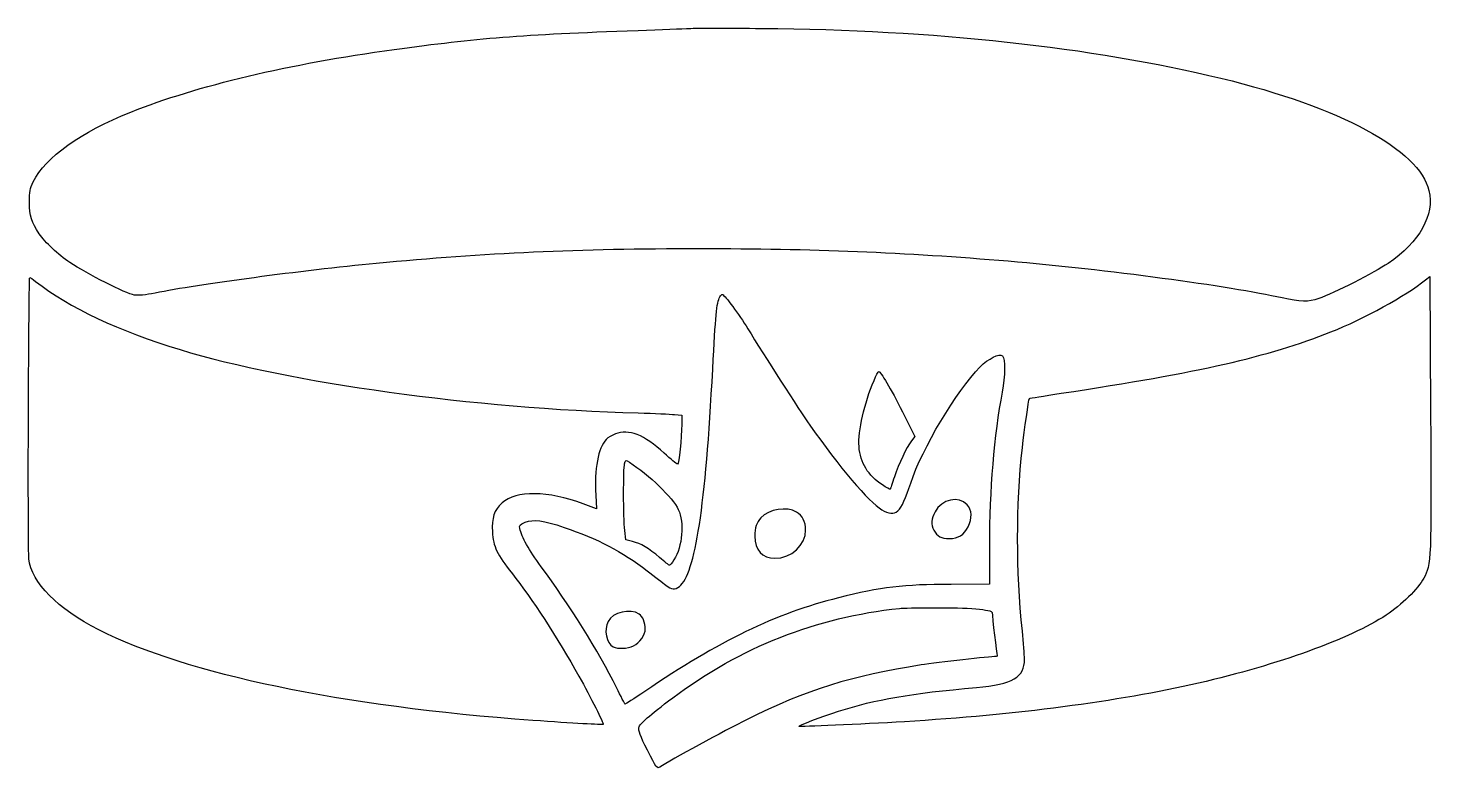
# Model space of a CAD drawing. Header units: centimetres. Extents: x -17.6 to 17.7, y -9.3 to 9.3.
import ezdxf

# ---------------------------------------------------------------- set-up
doc = ezdxf.new("R2010")
doc.units = ezdxf.units.CM
doc.header["$MEASUREMENT"] = 0
doc.layers.add('Layer 1', color=7, linetype='Continuous')

msp = doc.modelspace()

# ---------------------------------------------------------------- linework, layer by layer
at = {"layer": 'Layer 1'}
for points, knots in [([(-1.00542, 9.29217), (-1.16064, 9.28511), (-1.7392, 9.26395), (-2.29306, 9.24278), (-2.29306, 9.24278), (-5.29873, 9.13342), (-6.30767, 9.05228), (-8.42081, 8.763), (-8.42081, 8.763), (-11.08075, 8.39964), (-13.35264, 7.85989), (-15.03892, 7.18961), (-15.03892, 7.18961), (-16.29481, 6.69219), (-17.18734, 6.05367), (-17.4872, 5.4363), (-17.4872, 5.4363), (-17.57187, 5.26697), (-17.58245, 5.19641), (-17.58245, 4.92124), (-17.58245, 4.92124), (-17.58245, 4.58257), (-17.52953, 4.41677), (-17.33903, 4.13455), (-17.33903, 4.13455), (-17.18734, 3.9123), (-16.86631, 3.60891), (-16.56645, 3.40783), (-16.56645, 3.40783), (-16.14664, 3.12914), (-15.14476, 2.62114), (-14.95426, 2.59291), (-14.95426, 2.59291), (-14.8449, 2.57527), (-14.67557, 2.59291), (-14.42509, 2.6423), (-14.42509, 2.6423), (-13.34206, 2.86102), (-10.74209, 3.20674), (-8.87237, 3.38666), (-8.87237, 3.38666), (-6.12776, 3.64772), (-3.79943, 3.75355), (-0.74084, 3.75355), (-0.74084, 3.75355), (2.04258, 3.75355), (4.43088, 3.6583), (7.00263, 3.43958), (7.00263, 3.43958), (9.44385, 3.23144), (12.57652, 2.81516), (13.87827, 2.51883), (13.87827, 2.51883), (14.34394, 2.41652), (14.53091, 2.413), (14.80255, 2.50472), (14.80255, 2.50472), (15.16591, 2.63172), (16.21366, 3.16089), (16.54174, 3.38666), (16.54174, 3.38666), (17.33196, 3.92641), (17.71649, 4.6108), (17.56832, 5.21758), (17.56832, 5.21758), (17.32138, 6.24769), (15.33876, 7.31661), (12.34368, 8.0398), (12.34368, 8.0398), (9.08049, 8.83002), (5.13996, 9.25688), (0.81137, 9.29216), (0.81137, 9.29216), (-0.03177, 9.29922), (-0.85021, 9.29922), (-1.00544, 9.29216), (-1.00544, 9.29216), (-1.00544, 9.29216), (-1.00542, 9.29217), (-1.00542, 9.29217)], [0, 0, 0, 0, 0.04761905, 0.04761905, 0.04761905, 0.04761905, 0.0952381, 0.0952381, 0.0952381, 0.0952381, 0.14285714, 0.14285714, 0.14285714, 0.14285714, 0.19047619, 0.19047619, 0.19047619, 0.19047619, 0.23809524, 0.23809524, 0.23809524, 0.23809524, 0.28571429, 0.28571429, 0.28571429, 0.28571429, 0.33333333, 0.33333333, 0.33333333, 0.33333333, 0.38095238, 0.38095238, 0.38095238, 0.38095238, 0.42857143, 0.42857143, 0.42857143, 0.42857143, 0.47619048, 0.47619048, 0.47619048, 0.47619048, 0.52380952, 0.52380952, 0.52380952, 0.52380952, 0.57142857, 0.57142857, 0.57142857, 0.57142857, 0.61904762, 0.61904762, 0.61904762, 0.61904762, 0.66666667, 0.66666667, 0.66666667, 0.66666667, 0.71428571, 0.71428571, 0.71428571, 0.71428571, 0.76190476, 0.76190476, 0.76190476, 0.76190476, 0.80952381, 0.80952381, 0.80952381, 0.80952381, 0.85714286, 0.85714286, 0.85714286, 0.85714286, 0.9047619, 0.9047619, 0.9047619, 0.9047619, 1, 1, 1, 1]), ([(-17.61067, -0.39511), (-17.61773, -2.28247), (-17.61067, -3.91936), (-17.60009, -4.03225), (-17.60009, -4.03225), (-17.52953, -4.6355), (-16.88395, -5.29519), (-15.83973, -5.82083), (-15.83973, -5.82083), (-13.6137, -6.94266), (-9.76842, -7.74347), (-4.9389, -8.09625), (-4.9389, -8.09625), (-3.9229, -8.17033), (-3.19618, -8.20914), (-3.17501, -8.19503), (-3.17501, -8.19503), (-3.15384, -8.17739), (-3.48898, -7.50711), (-3.78179, -6.985), (-3.78179, -6.985), (-4.31801, -6.02897), (-4.98476, -5.00944), (-5.45396, -4.41325), (-5.45396, -4.41325), (-5.84554, -3.91936), (-5.93374, -3.73592), (-5.9549, -3.35844), (-5.9549, -3.35844), (-5.97607, -3.00213), (-5.91257, -2.81163), (-5.71501, -2.63172), (-5.71501, -2.63172), (-5.36223, -2.31422), (-4.5579, -2.32128), (-3.67243, -2.65641), (-3.67243, -2.65641), (-3.67243, -2.65641), (-3.34082, -2.77988), (-3.34082, -2.77988), (-3.34082, -2.77988), (-3.34082, -2.77988), (-3.36199, -2.43416), (-3.36199, -2.43416), (-3.36199, -2.43416), (-3.4008, -1.78858), (-3.29849, -1.24883), (-3.09741, -1.03363), (-3.09741, -1.03363), (-3.05508, -0.9913), (-2.95277, -0.9278), (-2.8681, -0.89605), (-2.8681, -0.89605), (-2.52943, -0.76552), (-2.14491, -0.91722), (-1.64396, -1.37936), (-1.64396, -1.37936), (-1.47815, -1.53105), (-1.32646, -1.65805), (-1.30882, -1.65805), (-1.30882, -1.65805), (-1.27354, -1.65805), (-1.19946, -0.98424), (-1.19946, -0.66322), (-1.19946, -0.66322), (-1.19946, -0.66322), (-1.19946, -0.42686), (-1.19946, -0.42686), (-1.19946, -0.42686), (-1.19946, -0.42686), (-1.3829, -0.40922), (-1.3829, -0.40922), (-1.3829, -0.40922), (-1.48521, -0.39864), (-1.89443, -0.381), (-2.29307, -0.37041), (-2.29307, -0.37041), (-6.40293, -0.25752), (-11.03843, 0.38453), (-13.80068, 1.22062), (-13.80068, 1.22062), (-15.32468, 1.68276), (-16.59468, 2.27895), (-17.43076, 2.93512), (-17.43076, 2.93512), (-17.50132, 2.98804), (-17.56834, 3.0339), (-17.57893, 3.0339), (-17.57893, 3.0339), (-17.58951, 3.0339), (-17.6001, 1.48873), (-17.61068, -0.3951), (-17.61068, -0.3951), (-17.61068, -0.3951), (-17.61067, -0.39511), (-17.61067, -0.39511)], [0, 0, 0, 0, 0.04, 0.04, 0.04, 0.04, 0.08, 0.08, 0.08, 0.08, 0.12, 0.12, 0.12, 0.12, 0.16, 0.16, 0.16, 0.16, 0.2, 0.2, 0.2, 0.2, 0.24, 0.24, 0.24, 0.24, 0.28, 0.28, 0.28, 0.28, 0.32, 0.32, 0.32, 0.32, 0.36, 0.36, 0.36, 0.36, 0.4, 0.4, 0.4, 0.4, 0.44, 0.44, 0.44, 0.44, 0.48, 0.48, 0.48, 0.48, 0.52, 0.52, 0.52, 0.52, 0.56, 0.56, 0.56, 0.56, 0.6, 0.6, 0.6, 0.6, 0.64, 0.64, 0.64, 0.64, 0.68, 0.68, 0.68, 0.68, 0.72, 0.72, 0.72, 0.72, 0.76, 0.76, 0.76, 0.76, 0.8, 0.8, 0.8, 0.8, 0.84, 0.84, 0.84, 0.84, 0.88, 0.88, 0.88, 0.88, 0.92, 0.92, 0.92, 0.92, 1, 1, 1, 1]), ([(17.48014, 2.97392), (17.00036, 2.57881), (15.92792, 1.98967), (15.10595, 1.66511), (15.10595, 1.66511), (13.50081, 1.03364), (11.83217, 0.65264), (8.32909, 0.12347), (8.32909, 0.12347), (7.89517, 0.05644), (7.53887, 0), (7.53181, -0.00706), (7.53181, -0.00706), (7.51417, -0.03175), (7.40481, -0.79728), (7.35542, -1.23473), (7.35542, -1.23473), (7.19667, -2.71287), (7.19667, -4.32154), (7.35542, -5.85259), (7.35542, -5.85259), (7.38364, -6.13128), (7.40834, -6.44878), (7.40834, -6.55815), (7.40834, -6.55815), (7.40834, -7.01676), (7.11906, -7.18257), (6.20184, -7.26723), (6.20184, -7.26723), (4.54026, -7.4154), (3.68653, -7.56356), (2.73403, -7.86695), (2.73403, -7.86695), (2.30011, -8.00806), (1.72156, -8.22326), (1.7392, -8.24442), (1.7392, -8.24442), (1.76037, -8.26206), (3.29495, -8.19503), (4.39209, -8.128), (4.39209, -8.128), (7.20373, -7.95867), (9.73667, -7.62706), (11.78278, -7.15786), (11.78278, -7.15786), (13.79361, -6.69572), (15.57161, -6.05014), (16.49589, -5.45042), (16.49589, -5.45042), (16.86983, -5.20348), (17.30022, -4.78367), (17.43781, -4.52261), (17.43781, -4.52261), (17.62831, -4.16983), (17.63184, -4.1028), (17.60714, -0.36336), (17.60714, -0.36336), (17.60714, -0.36336), (17.58597, 3.06211), (17.58597, 3.06211), (17.58597, 3.06211), (17.58597, 3.06211), (17.48014, 2.97392), (17.48014, 2.97392)], [0, 0, 0, 0, 0.05882353, 0.05882353, 0.05882353, 0.05882353, 0.11764706, 0.11764706, 0.11764706, 0.11764706, 0.17647059, 0.17647059, 0.17647059, 0.17647059, 0.23529412, 0.23529412, 0.23529412, 0.23529412, 0.29411765, 0.29411765, 0.29411765, 0.29411765, 0.35294118, 0.35294118, 0.35294118, 0.35294118, 0.41176471, 0.41176471, 0.41176471, 0.41176471, 0.47058824, 0.47058824, 0.47058824, 0.47058824, 0.52941176, 0.52941176, 0.52941176, 0.52941176, 0.58823529, 0.58823529, 0.58823529, 0.58823529, 0.64705882, 0.64705882, 0.64705882, 0.64705882, 0.70588235, 0.70588235, 0.70588235, 0.70588235, 0.76470588, 0.76470588, 0.76470588, 0.76470588, 0.82352941, 0.82352941, 0.82352941, 0.82352941, 0.88235294, 0.88235294, 0.88235294, 0.88235294, 1, 1, 1, 1]), ([(-0.24694, 2.54353), (-0.32102, 2.39889), (-0.35277, 2.08139), (-0.42333, 0.72672), (-0.42333, 0.72672), (-0.59972, -2.71639), (-0.86077, -4.41325), (-1.25941, -4.72722), (-1.25941, -4.72722), (-1.37935, -4.82247), (-1.44638, -4.81541), (-1.59808, -4.699), (-1.59808, -4.699), (-1.66511, -4.64608), (-1.8803, -4.48381), (-2.0708, -4.33564), (-2.0708, -4.33564), (-2.69874, -3.85233), (-3.31963, -3.52778), (-4.15572, -3.24556), (-4.15572, -3.24556), (-4.68841, -3.06564), (-4.91419, -3.03742), (-5.13291, -3.11856), (-5.13291, -3.11856), (-5.27755, -3.175), (-5.28813, -3.18912), (-5.27049, -3.27378), (-5.27049, -3.27378), (-5.2211, -3.4925), (-5.03766, -3.81706), (-4.73074, -4.23334), (-4.73074, -4.23334), (-4.04635, -5.15409), (-3.28082, -6.38176), (-2.83985, -7.26723), (-2.83985, -7.26723), (-2.73049, -7.48948), (-2.63171, -7.67998), (-2.62466, -7.68704), (-2.62466, -7.68704), (-2.62113, -7.6941), (-2.39535, -7.54946), (-2.12724, -7.36601), (-2.12724, -7.36601), (-0.27516, -6.10307), (1.17123, -5.40457), (2.73404, -5.01651), (2.73404, -5.01651), (3.81354, -4.74487), (4.3674, -4.67784), (5.56332, -4.67784), (5.56332, -4.67784), (5.56332, -4.67784), (6.5264, -4.67431), (6.5264, -4.67431), (6.5264, -4.67431), (6.5264, -4.67431), (6.5264, -3.67948), (6.5264, -3.67948), (6.5264, -3.67948), (6.5264, -2.33892), (6.64634, -0.9137), (6.84743, 0.15521), (6.84743, 0.15521), (6.92504, 0.5609), (6.92857, 0.98777), (6.85449, 1.06185), (6.85449, 1.06185), (6.78041, 1.13593), (6.50524, 0.99835), (6.29005, 0.78316), (6.29005, 0.78316), (5.69738, 0.17991), (4.83661, -1.26295), (4.55086, -2.13431), (4.55086, -2.13431), (4.30039, -2.89278), (4.17692, -3.0092), (3.82414, -2.80106), (3.82414, -2.80106), (3.50664, -2.61409), (2.73758, -1.71098), (2.01792, -0.67734), (2.01792, -0.67734), (1.75334, -0.29987), (0.86081, 1.09008), (0.45864, 1.74624), (0.45864, 1.74624), (0.23639, 2.1096), (-0.11286, 2.58232), (-0.17636, 2.60349), (-0.17636, 2.60349), (-0.194, 2.61055), (-0.22575, 2.58232), (-0.24692, 2.54352), (-0.24692, 2.54352), (-0.24692, 2.54352), (-0.24694, 2.54353), (-0.24694, 2.54353)], [0, 0, 0, 0, 0.03846154, 0.03846154, 0.03846154, 0.03846154, 0.07692308, 0.07692308, 0.07692308, 0.07692308, 0.11538462, 0.11538462, 0.11538462, 0.11538462, 0.15384615, 0.15384615, 0.15384615, 0.15384615, 0.19230769, 0.19230769, 0.19230769, 0.19230769, 0.23076923, 0.23076923, 0.23076923, 0.23076923, 0.26923077, 0.26923077, 0.26923077, 0.26923077, 0.30769231, 0.30769231, 0.30769231, 0.30769231, 0.34615385, 0.34615385, 0.34615385, 0.34615385, 0.38461538, 0.38461538, 0.38461538, 0.38461538, 0.42307692, 0.42307692, 0.42307692, 0.42307692, 0.46153846, 0.46153846, 0.46153846, 0.46153846, 0.5, 0.5, 0.5, 0.5, 0.53846154, 0.53846154, 0.53846154, 0.53846154, 0.57692308, 0.57692308, 0.57692308, 0.57692308, 0.61538462, 0.61538462, 0.61538462, 0.61538462, 0.65384615, 0.65384615, 0.65384615, 0.65384615, 0.69230769, 0.69230769, 0.69230769, 0.69230769, 0.73076923, 0.73076923, 0.73076923, 0.73076923, 0.76923077, 0.76923077, 0.76923077, 0.76923077, 0.80769231, 0.80769231, 0.80769231, 0.80769231, 0.84615385, 0.84615385, 0.84615385, 0.84615385, 0.88461538, 0.88461538, 0.88461538, 0.88461538, 0.92307692, 0.92307692, 0.92307692, 0.92307692, 1, 1, 1, 1]), ([(3.63008, 0.44803), (3.38314, -0.127), (3.22791, -0.82197), (3.25261, -1.21708), (3.25261, -1.21708), (3.28083, -1.61572), (3.48192, -1.95086), (3.83822, -2.17664), (3.83822, -2.17664), (3.94405, -2.24367), (4.03225, -2.29306), (4.03578, -2.286), (4.03578, -2.286), (4.03931, -2.28247), (4.0887, -2.14136), (4.14161, -1.97556), (4.14161, -1.97556), (4.25097, -1.64395), (4.44147, -1.24178), (4.572, -1.06892), (4.572, -1.06892), (4.572, -1.06892), (4.65667, -0.95956), (4.65667, -0.95956), (4.65667, -0.95956), (4.65667, -0.95956), (4.3427, -0.3422), (4.3427, -0.3422), (4.3427, -0.3422), (4.04637, 0.24694), (3.79589, 0.67027), (3.74651, 0.67027), (3.74651, 0.67027), (3.7324, 0.67027), (3.67948, 0.57149), (3.63009, 0.44802), (3.63009, 0.44802), (3.63009, 0.44802), (3.63008, 0.44803), (3.63008, 0.44803)], [0, 0, 0, 0, 0.09090909, 0.09090909, 0.09090909, 0.09090909, 0.18181818, 0.18181818, 0.18181818, 0.18181818, 0.27272727, 0.27272727, 0.27272727, 0.27272727, 0.36363636, 0.36363636, 0.36363636, 0.36363636, 0.45454545, 0.45454545, 0.45454545, 0.45454545, 0.54545455, 0.54545455, 0.54545455, 0.54545455, 0.63636364, 0.63636364, 0.63636364, 0.63636364, 0.72727273, 0.72727273, 0.72727273, 0.72727273, 0.81818182, 0.81818182, 0.81818182, 0.81818182, 1, 1, 1, 1]), ([(-2.63525, -1.64747), (-2.67053, -1.76741), (-2.667, -2.99508), (-2.63172, -3.32316), (-2.63172, -3.32316), (-2.63172, -3.32316), (-2.60703, -3.55599), (-2.60703, -3.55599), (-2.60703, -3.55599), (-2.60703, -3.55599), (-2.44122, -3.59832), (-2.44122, -3.59832), (-2.44122, -3.59832), (-2.2225, -3.65124), (-2.02847, -3.76765), (-1.75683, -4.00401), (-1.75683, -4.00401), (-1.63336, -4.10984), (-1.524, -4.19804), (-1.50989, -4.19804), (-1.50989, -4.19804), (-1.49578, -4.19804), (-1.44286, -4.13807), (-1.397, -4.06398), (-1.397, -4.06398), (-1.18181, -3.72179), (-1.13242, -3.12912), (-1.28764, -2.79398), (-1.28764, -2.79398), (-1.4217, -2.5047), (-2.02495, -1.91909), (-2.51178, -1.60865), (-2.51178, -1.60865), (-2.60703, -1.54515), (-2.60703, -1.54515), (-2.63525, -1.64746), (-2.63525, -1.64746), (-2.63525, -1.64746), (-2.63525, -1.64747), (-2.63525, -1.64747)], [0, 0, 0, 0, 0.09090909, 0.09090909, 0.09090909, 0.09090909, 0.18181818, 0.18181818, 0.18181818, 0.18181818, 0.27272727, 0.27272727, 0.27272727, 0.27272727, 0.36363636, 0.36363636, 0.36363636, 0.36363636, 0.45454545, 0.45454545, 0.45454545, 0.45454545, 0.54545455, 0.54545455, 0.54545455, 0.54545455, 0.63636364, 0.63636364, 0.63636364, 0.63636364, 0.72727273, 0.72727273, 0.72727273, 0.72727273, 0.81818182, 0.81818182, 0.81818182, 0.81818182, 1, 1, 1, 1]), ([(5.969, -2.67758), (6.09247, -2.81516), (6.09953, -3.01272), (5.99369, -3.23144), (5.99369, -3.23144), (5.89844, -3.429), (5.73969, -3.52777), (5.51744, -3.52777), (5.51744, -3.52777), (5.31988, -3.52777), (5.21052, -3.4678), (5.13291, -3.3161), (5.13291, -3.3161), (5.05883, -3.17146), (5.06588, -3.03388), (5.16113, -2.85749), (5.16113, -2.85749), (5.33046, -2.53646), (5.75732, -2.44121), (5.96899, -2.67757), (5.96899, -2.67757), (5.96899, -2.67757), (5.969, -2.67758), (5.969, -2.67758)], [0, 0, 0, 0, 0.14285714, 0.14285714, 0.14285714, 0.14285714, 0.28571429, 0.28571429, 0.28571429, 0.28571429, 0.42857143, 0.42857143, 0.42857143, 0.42857143, 0.57142857, 0.57142857, 0.57142857, 0.57142857, 0.71428571, 0.71428571, 0.71428571, 0.71428571, 1, 1, 1, 1]), ([(1.68275, -2.86103), (1.83444, -2.95628), (1.90853, -3.10092), (1.91206, -3.31259), (1.91206, -3.31259), (1.91206, -3.69359), (1.55575, -4.02167), (1.13948, -4.02167), (1.13948, -4.02167), (0.82198, -4.02167), (0.63501, -3.81353), (0.63501, -3.46428), (0.63501, -3.46428), (0.63501, -3.25614), (0.68087, -3.11856), (0.7867, -3.00214), (0.7867, -3.00214), (0.98426, -2.78695), (1.44639, -2.71639), (1.68276, -2.86103), (1.68276, -2.86103), (1.68276, -2.86103), (1.68275, -2.86103), (1.68275, -2.86103)], [0, 0, 0, 0, 0.14285714, 0.14285714, 0.14285714, 0.14285714, 0.28571429, 0.28571429, 0.28571429, 0.28571429, 0.42857143, 0.42857143, 0.42857143, 0.42857143, 0.57142857, 0.57142857, 0.57142857, 0.57142857, 0.71428571, 0.71428571, 0.71428571, 0.71428571, 1, 1, 1, 1]), ([(-2.26836, -5.42219), (-2.18017, -5.47863), (-2.11667, -5.64091), (-2.11667, -5.79966), (-2.11667, -5.79966), (-2.11667, -5.94783), (-2.25778, -6.14891), (-2.413, -6.22299), (-2.413, -6.22299), (-2.56117, -6.29355), (-2.81517, -6.30413), (-2.921, -6.24768), (-2.921, -6.24768), (-3.09033, -6.15596), (-3.16089, -5.81729), (-3.05153, -5.60915), (-3.05153, -5.60915), (-2.93511, -5.37984), (-2.49414, -5.27754), (-2.26836, -5.42218), (-2.26836, -5.42218), (-2.26836, -5.42218), (-2.26836, -5.42219), (-2.26836, -5.42219)], [0, 0, 0, 0, 0.14285714, 0.14285714, 0.14285714, 0.14285714, 0.28571429, 0.28571429, 0.28571429, 0.28571429, 0.42857143, 0.42857143, 0.42857143, 0.42857143, 0.57142857, 0.57142857, 0.57142857, 0.57142857, 0.71428571, 0.71428571, 0.71428571, 0.71428571, 1, 1, 1, 1]), ([(4.26861, -5.28108), (2.18369, -5.4998), (0.26811, -6.25475), (-1.4217, -7.52475), (-1.4217, -7.52475), (-2.02142, -7.97631), (-2.25426, -8.18092), (-2.27895, -8.27617), (-2.27895, -8.27617), (-2.29659, -8.3432), (-2.24014, -8.48784), (-2.06376, -8.84061), (-2.06376, -8.84061), (-1.83445, -9.29569), (-1.82034, -9.31333), (-1.74979, -9.26747), (-1.74979, -9.26747), (-1.48521, -9.09814), (-0.11996, -8.35025), (0.44096, -8.07155), (0.44096, -8.07155), (1.9191, -7.33072), (3.09032, -6.96736), (4.81188, -6.70277), (4.81188, -6.70277), (5.23521, -6.63927), (6.55107, -6.4911), (6.69571, -6.4911), (6.69571, -6.4911), (6.7204, -6.4911), (6.73452, -6.47699), (6.72393, -6.46288), (6.72393, -6.46288), (6.70982, -6.43466), (6.59693, -5.49627), (6.59693, -5.38691), (6.59693, -5.38691), (6.59693, -5.3093), (5.98662, -5.25638), (5.13996, -5.26344), (5.13996, -5.26344), (4.72721, -5.26344), (4.33563, -5.27402), (4.2686, -5.28108), (4.2686, -5.28108), (4.2686, -5.28108), (4.26861, -5.28108), (4.26861, -5.28108)], [0, 0, 0, 0, 0.07692308, 0.07692308, 0.07692308, 0.07692308, 0.15384615, 0.15384615, 0.15384615, 0.15384615, 0.23076923, 0.23076923, 0.23076923, 0.23076923, 0.30769231, 0.30769231, 0.30769231, 0.30769231, 0.38461538, 0.38461538, 0.38461538, 0.38461538, 0.46153846, 0.46153846, 0.46153846, 0.46153846, 0.53846154, 0.53846154, 0.53846154, 0.53846154, 0.61538462, 0.61538462, 0.61538462, 0.61538462, 0.69230769, 0.69230769, 0.69230769, 0.69230769, 0.76923077, 0.76923077, 0.76923077, 0.76923077, 0.84615385, 0.84615385, 0.84615385, 0.84615385, 1, 1, 1, 1])]:
    msp.add_open_spline(points, degree=3, knots=knots, dxfattribs=at)

doc.saveas('drawing.dxf')
